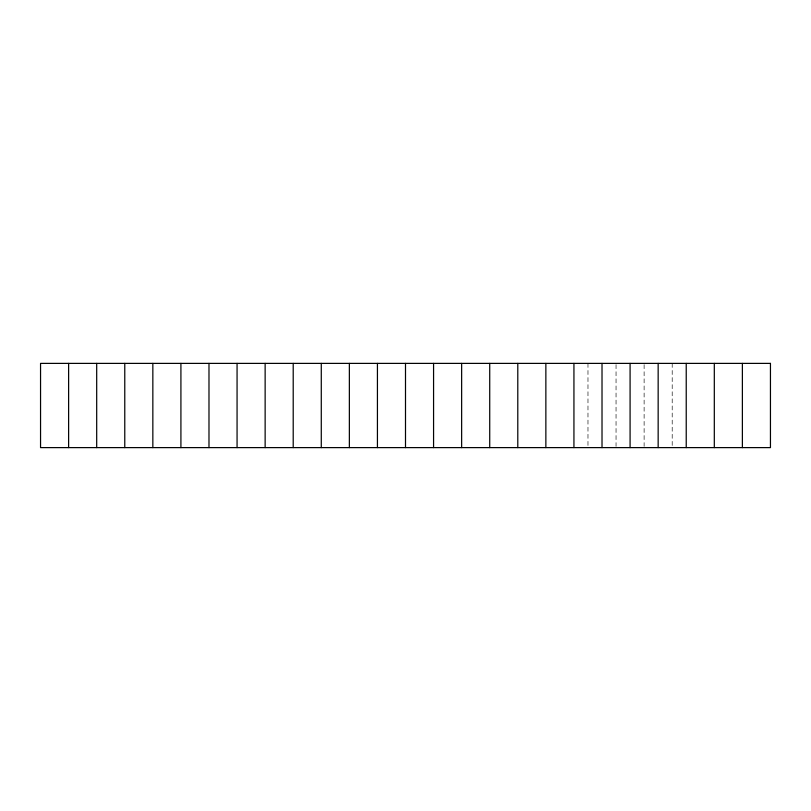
<?xml version="1.0" encoding="UTF-8"?>
<svg xmlns="http://www.w3.org/2000/svg" width="811" height="811" viewBox="0 0 811 811"><rect width="100%" height="100%" fill="white"/><g stroke="black" fill="none" stroke-linecap="round" stroke-linejoin="round"><path stroke-width="0.61" stroke-dasharray="4.05 3.04" d="M672.197 363.389L672.197 446.354M644.116 364.646L644.116 446.354M616.046 364.646L616.046 446.354M587.975 363.389L587.975 446.354"/><path stroke-width="1.22" d="M742.379 363.389L742.379 447.611M714.309 363.389L714.309 447.611M686.228 363.389L686.228 447.611M658.157 363.389L658.157 447.611M630.086 363.389L630.086 447.611M602.015 363.389L602.015 447.611M573.935 363.389L573.935 447.611M545.864 363.389L545.864 447.611M517.793 363.389L517.793 447.611M489.722 363.389L489.722 447.611M461.641 363.389L461.641 447.611M433.571 363.389L433.571 447.611M405.5 363.389L405.5 447.611M377.429 363.389L377.429 447.611M349.359 363.389L349.359 447.611M321.278 363.389L321.278 447.611M293.207 363.389L293.207 447.611M265.136 363.389L265.136 447.611M237.065 363.389L237.065 447.611M208.985 363.389L208.985 447.611M180.914 363.389L180.914 447.611M152.843 363.389L152.843 447.611M124.772 363.389L124.772 447.611M96.691 363.389L96.691 447.611M68.621 363.389L68.621 447.611M770.45 363.389L40.55 363.389L40.55 447.611L770.45 447.611L770.45 363.389"/></g></svg>
